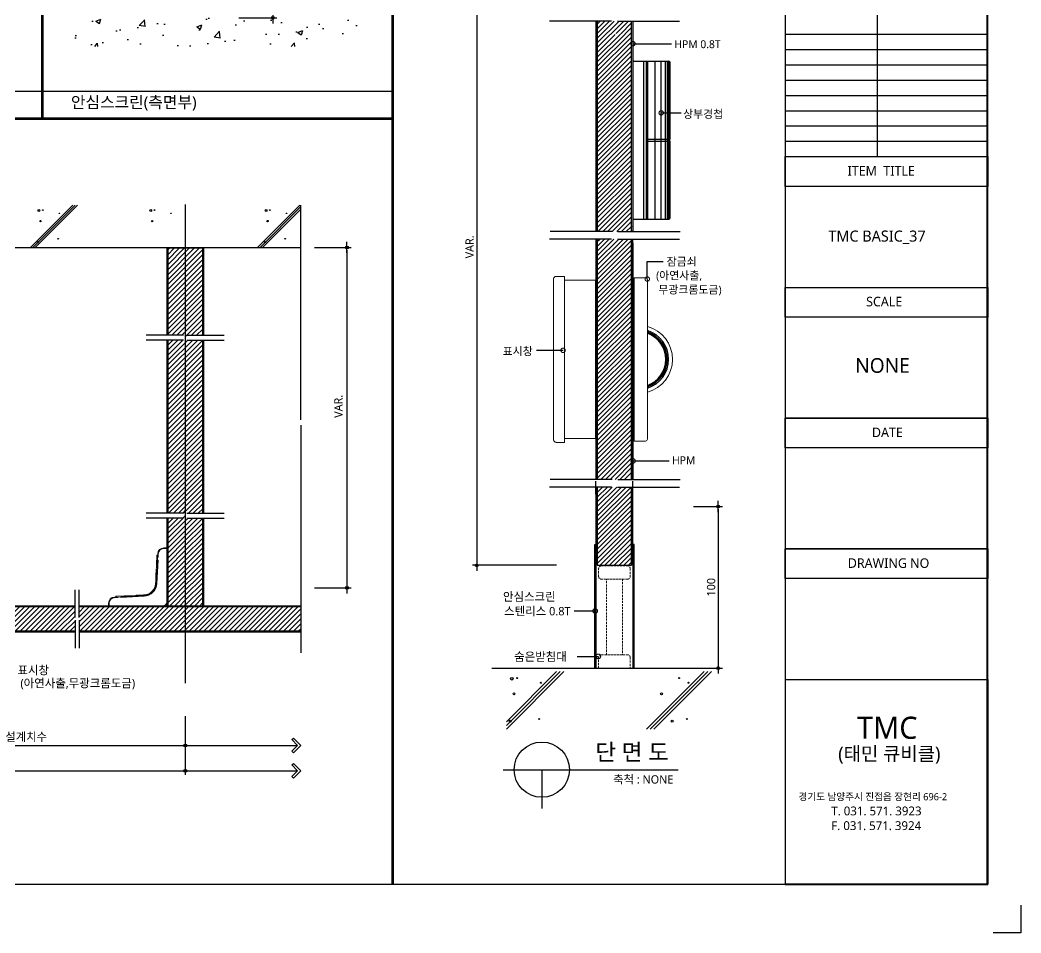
# Model space of a CAD drawing. Extents: x -256 to 8104, y -176 to 5714.
# Drawn here: x 4485 to 8104, y -176 to 3126 of the extents above; entities that cross this region are included whole.
import ezdxf
from ezdxf.enums import TextEntityAlignment as Align

# ---------------------------------------------------------------- set-up
doc = ezdxf.new("R2010")
doc.units = 0
doc.header["$LTSCALE"] = 30
doc.linetypes.add('CEN', pattern=[62, 60, -1, 0, -1])
doc.linetypes.add('HIDDEN', pattern=[0.375, 0.25, -0.125])
doc.layers.get('0').update_dxf_attribs({"linetype": 'CONTINUOUS'})
doc.layers.get('DEFPOINTS').update_dxf_attribs({"linetype": 'CONTINUOUS'})
for name, color, linetype in [('C', 2, 'CONTINUOUS'), ('curior-0Line', 252, 'CONTINUOUS'), ('DIM', 7, 'CONTINUOUS'), ('HAT', 8, 'CONTINUOUS'), ('HID', 9, 'HIDDEN'), ('TIT', 3, 'CONTINUOUS'), ('경첩', 4, 'CONTINUOUS'), ('문자', 3, 'CONTINUOUS'), ('부자재', 4, 'CONTINUOUS'), ('잠금쇠(회전형)', 4, 'CONTINUOUS'), ('중심선', 1, 'CEN'), ('치수', 1, 'CONTINUOUS'), ('판넬', 2, 'CONTINUOUS'), ('해치', 8, 'CONTINUOUS')]:
    doc.layers.add(name, color=color, linetype=linetype)
doc.styles.add('돋움', font='malgun.ttf')
doc.dimstyles.new('10', dxfattribs={"dimscale": 10, "dimtxt": 3, "dimasz": 1, "dimexe": 1.5, "dimexo": 2, "dimgap": 1, "dimtad": 1, "dimdec": 0, "dimlunit": 6, "dimtxsty": '돋움', "dimblk": 'DIMDOT', "dimcen": -1, "dimdle": 1.5, "dimclrt": 3, "dimazin": 3, "dimtfac": 1, "dimtdec": 0, "dimtix": 1, "dimtmove": 2, "dimatfit": 3, "dimldrblk": 'DIMDOT', "dimarcsym": 0})
pattern_1 = [(45, (160955.914, -6822.053), (-8.55643, 8.55643), [])]
pattern_2 = [(45, (160148.375, -6933.632), (-8.980256, 8.980256), [])]

# ---------------------------------------------------------------- blocks, each defined once
blk = doc.blocks.new('DIMDOT')
at = {"linetype": 'Continuous'}
blk.add_line((-2, 0), (2, 0), dxfattribs=at)
for radius in [0.5, 0.25]:
    blk.add_circle((0, 0), radius, dxfattribs=at)
blk = doc.blocks.new('*D1006')
at = {"layer": 'DEFPOINTS', "color": 0}
for p in [(174918.1, -3329), (174609.4, -5632.3), (174918.1, -5632.3)]:
    blk.add_point(p, dxfattribs=at)
at = {"layer": 'DIM', "color": 0, "lineweight": -2, "ltscale": 10}
for p, q in [((174898.1, -3329), (174594.4, -3329)), ((174609.4, -3339), (174609.4, -5622.3)), ((174898.1, -5632.3), (174594.4, -5632.3))]:
    blk.add_line(p, q, dxfattribs=at)
at = {"layer": 'DIM', "color": 0, "lineweight": -2, "xscale": 10, "yscale": 10, "zscale": 10}
for p, rotation in [((174609.4, -3329), 90), ((174609.4, -5632.3), 270)]:
    blk.add_blockref('DIMDOT', p, dxfattribs=dict(at, rotation=rotation))
at = {"layer": 'DIM', "color": 3, "insert": (174584.1, -4480.6), "char_height": 30, "attachment_point": 5, "rotation": 90, "style": '돋움'}
blk.add_mtext('VAR.', dxfattribs=at)
blk = doc.blocks.new('A$C13EB2441')
for p, q in [((0.84, 7.37), (0.84, 14.11)), ((0.84, 6.74), (0.84, 0))]:
    blk.add_line(p, q)
blk = doc.blocks.new('_DOTSMALL')
at = {"color": 0, "linetype": 'ByBlock', "const_width": 0.5}
blk.add_lwpolyline([(-0.0625, 0, 1), (0.0625, 0, 1)], format="xyb", close=True, dxfattribs=at)
blk = doc.blocks.new('A$C63EC304E')
at = {"layer": '치수', "color": 1, "xscale": 2.5, "yscale": 2.5, "zscale": 2.5, "rotation": 234.3098741996962}
blk.add_blockref('_DOTSMALL', (0.31, 0.31), dxfattribs=at)
blk = doc.blocks.new('A$C2BC9653E')
at = {"layer": '치수', "xscale": 0.3333333333333333, "yscale": 0.3333333333333333, "zscale": 0.3333333333333333}
blk.add_blockref('A$C63EC304E', (0, 0), dxfattribs=at)
blk = doc.blocks.new('A$C7FC71301')
at = {"layer": '치수', "rotation": 180}
blk.add_blockref('A$C2BC9653E', (0.208, 0.208), dxfattribs=at)
blk = doc.blocks.new('A$C4A20372B')
at = {"layer": '치수'}
blk.add_blockref('A$C7FC71301', (0, 0), dxfattribs=at)
blk = doc.blocks.new('A$C566469F5')
at = {"layer": '치수'}
blk.add_blockref('A$C4A20372B', (0, 0), dxfattribs=at)
blk = doc.blocks.new('A$C7E317CD4')
at = {"layer": '해치', "xscale": 2, "yscale": 2, "zscale": 2}
blk.add_blockref('A$C566469F5', (0, 0), dxfattribs=at)
blk = doc.blocks.new('A$C601D7F27')
at = {"layer": '치수'}
blk.add_blockref('A$C7E317CD4', (0, 0), dxfattribs=at)
blk = doc.blocks.new('A$C38802C08')
at = {"layer": '치수'}
blk.add_blockref('A$C601D7F27', (0, 0), dxfattribs=at)
blk = doc.blocks.new('*D1007')
at = {"layer": 'DEFPOINTS', "color": 0}
for p in [(175373.8, -5419.5), (175382.9, -6003.8), (175482.8, -6003.8)]:
    blk.add_point(p, dxfattribs=at)
at = {"layer": 'DIM', "color": 0, "lineweight": -2, "ltscale": 10}
for p, q in [((175393.8, -5419.5), (175497.8, -5419.5)), ((175482.8, -5429.5), (175482.8, -5993.8)), ((175402.9, -6003.8), (175497.8, -6003.8))]:
    blk.add_line(p, q, dxfattribs=at)
at = {"layer": 'DIM', "color": 0, "lineweight": -2, "xscale": 10, "yscale": 10, "zscale": 10}
for p, rotation in [((175482.8, -5419.5), 90), ((175482.8, -6003.8), 270)]:
    blk.add_blockref('DIMDOT', p, dxfattribs=dict(at, rotation=rotation))
at = {"layer": 'DIM', "color": 3, "insert": (175457.2, -5711.6), "char_height": 30, "attachment_point": 5, "rotation": 90, "style": '돋움'}
blk.add_mtext('100', dxfattribs=at)
blk = doc.blocks.new('*D1010')
at = {"layer": 'DEFPOINTS', "color": 0}
for p in [(168801.8, -6158.1), (173555.7, -6158.1), (173555.7, -6375.3)]:
    blk.add_point(p, dxfattribs=at)
at = {"layer": 'DIM', "color": 0, "lineweight": -2, "ltscale": 10}
for p, q in [((168801.8, -6178.1), (168801.8, -6390.3)), ((173555.7, -6178.1), (173555.7, -6390.3)), ((168811.8, -6375.3), (173545.7, -6375.3))]:
    blk.add_line(p, q, dxfattribs=at)
at = {"layer": 'DIM', "color": 0, "lineweight": -2, "xscale": 10, "yscale": 10, "zscale": 10, "rotation": 180}
blk.add_blockref('DIMDOT', (168801.8, -6375.3), dxfattribs=at)
at = {"layer": 'DIM', "color": 0, "lineweight": -2, "xscale": 10, "yscale": 10, "zscale": 10}
blk.add_blockref('DIMDOT', (173555.7, -6375.3), dxfattribs=at)
at = {"layer": 'DIM', "color": 3, "insert": (171178.7, -6345.6), "char_height": 30, "attachment_point": 5, "style": '돋움'}
blk.add_mtext('설계치수', dxfattribs=at)
blk = doc.blocks.new('*D1011')
at = {"layer": 'DEFPOINTS', "color": 0}
for p in [(172404.8, -6158.1), (173555.7, -6158.1), (173555.7, -6283.8)]:
    blk.add_point(p, dxfattribs=at)
at = {"layer": 'DIM', "color": 0, "lineweight": -2, "ltscale": 10}
for p, q in [((172404.8, -6178.1), (172404.8, -6298.8)), ((173555.7, -6178.1), (173555.7, -6298.8)), ((172414.8, -6283.8), (173545.7, -6283.8))]:
    blk.add_line(p, q, dxfattribs=at)
at = {"layer": 'DIM', "color": 0, "lineweight": -2, "xscale": 10, "yscale": 10, "zscale": 10, "rotation": 180}
blk.add_blockref('DIMDOT', (172404.8, -6283.8), dxfattribs=at)
at = {"layer": 'DIM', "color": 0, "lineweight": -2, "xscale": 10, "yscale": 10, "zscale": 10}
blk.add_blockref('DIMDOT', (173555.7, -6283.8), dxfattribs=at)
at = {"layer": 'DIM', "color": 3, "insert": (172980.3, -6254.2), "char_height": 30, "attachment_point": 5, "style": '돋움'}
blk.add_mtext('설계치수', dxfattribs=at)
blk = doc.blocks.new('*D1013')
at = {"layer": 'DEFPOINTS', "color": 0}
for p in [(174002.5, -4482.5), (174002.5, -5713.8), (174140.3, -5713.8)]:
    blk.add_point(p, dxfattribs=at)
at = {"layer": 'DIM', "color": 0, "lineweight": -2, "ltscale": 10}
for p, q in [((174022.5, -4482.5), (174155.3, -4482.5)), ((174140.3, -4492.5), (174140.3, -5703.8)), ((174022.5, -5713.8), (174155.3, -5713.8))]:
    blk.add_line(p, q, dxfattribs=at)
at = {"layer": 'DIM', "color": 0, "lineweight": -2, "xscale": 10, "yscale": 10, "zscale": 10}
for p, rotation in [((174140.3, -4482.5), 90), ((174140.3, -5713.8), 270)]:
    blk.add_blockref('DIMDOT', p, dxfattribs=dict(at, rotation=rotation))
at = {"layer": 'DIM', "color": 3, "insert": (174109.6, -5057.2), "char_height": 30, "attachment_point": 5, "rotation": 90, "style": '돋움'}
blk.add_mtext('VAR.', dxfattribs=at)
blk = doc.blocks.new('A$C06B31977')
for p, q in [((1.26, 11.06), (1.26, 21.17)), ((1.26, 10.11), (1.26, 0))]:
    blk.add_line(p, q)
blk = doc.blocks.new('*D1014')
at = {"layer": 'DEFPOINTS', "color": 0}
for p in [(173729.4, -3225.2), (173729.4, -3652.6), (173872.3, -3652.6)]:
    blk.add_point(p, dxfattribs=at)
at = {"layer": 'DIM', "color": 0, "lineweight": -2, "ltscale": 10}
for p, q in [((173749.4, -3225.2), (173887.3, -3225.2)), ((173872.3, -3235.2), (173872.3, -3642.6)), ((173749.4, -3652.6), (173887.3, -3652.6))]:
    blk.add_line(p, q, dxfattribs=at)
at = {"layer": 'DIM', "color": 0, "lineweight": -2, "xscale": 10, "yscale": 10, "zscale": 10}
for p, rotation in [((173872.3, -3225.2), 90), ((173872.3, -3652.6), 270)]:
    blk.add_blockref('DIMDOT', p, dxfattribs=dict(at, rotation=rotation))
at = {"layer": 'DIM', "color": 3, "insert": (173846.7, -3438.9), "char_height": 30, "attachment_point": 5, "rotation": 90, "style": '돋움'}
blk.add_mtext('100', dxfattribs=at)
blk = doc.blocks.new('BASIC_37', base_point=(168473.5, -6786.3))
at = {"layer": 'HAT'}
h = blk.add_hatch(dxfattribs=at)
h.set_pattern_fill('ANSI31', color=256, scale=3.811219, style=0)
h.set_pattern_definition(pattern_1)
edge = h.paths.add_edge_path()
edge.add_line((175169.5, -3710.8), (175112.9, -3710.8))
edge.add_arc((175110.9, -3710.8), 1.99, -54.3099, 0, ccw=False)
edge.add_arc((175110.9, -3710.8), 1.99, 125.6901, 305.6901, ccw=False)
edge.add_arc((175110.9, -3710.8), 1.99, 0, 125.6901, ccw=False)
edge.add_line((175112.9, -3710.8), (175169.5, -3710.8))
edge.add_line((175169.5, -3710.8), (175169.5, -3664.3))
edge.add_line((175169.5, -3664.3), (175159.7, -3664.3))
edge.add_spline(control_points=[(175157, -3671.8), (175157.9, -3669.3), (175158.8, -3666.8), (175159.7, -3664.3)], knot_values=[0, 0, 0, 0, 0.152076, 0.152076, 0.152076, 0.152076], degree=3, periodic=0)
edge.add_line((175159.7, -3664.3), (175107.5, -3664.3))
edge.add_line((175107.5, -3664.3), (175107.5, -4425.2))
edge.add_line((175107.5, -4425.2), (175161.6, -4425.2))
edge.add_spline(control_points=[(175161.6, -4425.2), (175164.6, -4416.9), (175167.5, -4409.4), (175169.5, -4405.8)], knot_values=[0.152076, 0.152076, 0.152076, 0.152076, 0.673721, 0.673721, 0.673721, 0.673721], degree=3, periodic=0)
edge.add_spline(control_points=[(175171.8, -4425.2), (175172.3, -4415.6), (175173.3, -4401.1), (175170.5, -4403.9), (175169.5, -4405.8)], knot_values=[0.673721, 0.673721, 0.673721, 0.673721, 1.332503, 1.60798, 1.60798, 1.60798, 1.60798], degree=3, periodic=0)
edge.add_line((175169.5, -4405.8), (175169.5, -3710.8))
h.paths.add_polyline_path([(175107.5, -3664.3), (175045.6, -3664.3), (175045.6, -4425.2), (175107.5, -4425.2)])
h = blk.add_hatch(dxfattribs=at)
h.set_pattern_fill('ANSI31', color=256, scale=3.811219, style=0)
h.set_pattern_definition(pattern_1)
h.paths.add_polyline_path([(175107.5, -4887.8), (175045.6, -4887.8), (175045.6, -5321.8), (175107.5, -5321.8), (175107.5, -5217.5, -0.567825), (175107.5, -5214.1)])
h.paths.add_polyline_path([(175169.5, -4887.8), (175107.5, -4887.8), (175107.5, -5214.1, -0.582142), (175110.5, -5215.8), (175169.5, -5215.8)])
edge = h.paths.add_edge_path()
edge.add_line((175169.5, -5215.8), (175110.5, -5215.8))
edge.add_arc((175108.6, -5215.8), 1.99, -54.3099, 0, ccw=False)
edge.add_arc((175108.6, -5215.8), 1.99, 239.178, 305.6901, ccw=False)
edge.add_line((175107.5, -5217.5), (175107.5, -5321.8))
edge.add_line((175107.5, -5321.8), (175161.6, -5321.8))
edge.add_spline(control_points=[(175161.6, -5321.8), (175164.6, -5313.5), (175167.5, -5306), (175169.5, -5302.4)], knot_values=[0.152076, 0.152076, 0.152076, 0.152076, 0.673721, 0.673721, 0.673721, 0.673721], degree=3, periodic=0)
edge.add_line((175169.5, -5302.4), (175169.5, -5215.8))
h.paths.add_polyline_path([(175107.5, -4452.8), (175045.6, -4452.8), (175045.6, -4887.8), (175107.5, -4887.8)])
edge = h.paths.add_edge_path()
edge.add_line((175169.5, -4452.8), (175159.7, -4452.8))
edge.add_spline(control_points=[(175157, -4460.3), (175157.9, -4457.8), (175158.8, -4455.3), (175159.7, -4452.8)], knot_values=[0, 0, 0, 0, 0.152076, 0.152076, 0.152076, 0.152076], degree=3, periodic=0)
edge.add_line((175159.7, -4452.8), (175107.5, -4452.8))
edge.add_line((175107.5, -4452.8), (175107.5, -4887.8))
edge.add_line((175107.5, -4887.8), (175169.5, -4887.8))
edge.add_line((175169.5, -4887.8), (175169.5, -4452.8))
at = {"layer": 'HAT', "transparency": 33554687}
h = blk.add_hatch(dxfattribs=at)
h.set_pattern_fill('ANSI31', color=256, scale=3.811219, style=0)
h.set_pattern_definition(pattern_1)
h.paths.add_polyline_path([(175097.5, -5349.5), (175045.6, -5349.5), (175045.6, -5632.3), (175107.5, -5632.3), (175107.5, -5349.5)])
h.paths.add_polyline_path([(175169.5, -5349.5), (175118.6, -5349.5), (175107.5, -5349.5), (175107.5, -5632.3), (175169.5, -5632.3)])
at = {"layer": '해치'}
h = blk.add_hatch(dxfattribs=at)
h.set_pattern_fill('AR-CONC', color=256, style=0)
h.set_pattern_definition([(50, (171709.89, -5189.37), (182.185, -15.939), [19.05, -209.55]), (355, (171709.89, -5189.37), (-35.243, 191.057), [15.24, -167.64]), (100.451, (171725.07, -5190.7), (146.943, 175.117), [16.19, -178.09]), (46.184, (171709.9, -5138.57), (271.079, -42.042), [28.575, -314.325]), (96.636, (171732.48, -5142.08), (237.404, 247.426), [24.285, -267.135]), (351.184, (171709.9, -5138.57), (237.405, 247.425), [22.86, -251.46]), (21, (171735.29, -5151.27), (151.615, -102.2655), [19.05, -209.55]), (326, (171735.29, -5151.27), (61.802, 184.188), [15.24, -167.64]), (71.4514, (171747.92, -5159.8), (213.416, 81.923), [16.19, -178.09]), (37.5, (171709.89, -5189.37), (3.0886, 84.555), [0, -165.608, 0, -170.18, 0, -168.275]), (7.5, (171709.89, -5189.37), (66.8197, 100.1806), [0, -97.028, 0, -161.798, 0, -64.135]), (327.5, (171653.25, -5189.37), (135.5906, -5.7287), [0, -63.5, 0, -198.12, 0, -262.89]), (317.5, (171627.85, -5189.37), (148.129, 25.4265), [0, -82.55, 0, -131.572, 0, -186.69])])
h.paths.add_polyline_path([(174189.5, -3755.6), (174189.5, -3652.6), (173139.3, -3652.6), (173139.3, -3755.6)])
h = blk.add_hatch(dxfattribs=at)
h.set_pattern_fill('ANSI31', color=256, scale=4, style=0)
h.set_pattern_definition([(45, (-102754.705, -62930.244), (-8.9802561, 8.9802561), [])])
edge = h.paths.add_edge_path()
edge.add_line((173555.7, -4485.8), (173493.3, -4485.8))
edge.add_line((173493.3, -4485.8), (173492.4, -4486.7))
edge.add_line((173492.4, -4486.7), (173492.4, -4587.1))
edge.add_line((173492.4, -4587.1), (173535.2, -4587.1))
edge.add_line((173535.2, -4587.1), (173535.2, -4628.6))
edge.add_line((173535.2, -4628.6), (173492.4, -4628.6))
edge.add_line((173492.4, -4628.6), (173492.4, -4800.3))
edge.add_line((173492.4, -4800.3), (173548.9, -4800.3))
edge.add_spline(control_points=[(173548.9, -4800.3), (173551.7, -4792.7), (173557.7, -4777.3), (173553.9, -4808.3), (173555.4, -4810.7), (173555.7, -4810.8)], knot_values=[0.456227, 0.456227, 0.456227, 0.456227, 2.847595, 6.178025, 6.737145, 6.737145, 6.737145, 6.737145], degree=3, periodic=0)
edge.add_spline(control_points=[(173555.4, -4810.6), (173555.5, -4807.5), (173555.5, -4804.8), (173554.9, -4804.4), (173554.9, -4804.4)], knot_values=[0.891967, 0.891967, 0.891967, 0.891967, 1.280656, 1.337888, 1.337888, 1.337888, 1.337888], degree=3, periodic=0)
edge.add_line((173555.7, -4810.8), (173555.7, -4485.8))
edge = h.paths.add_edge_path()
edge.add_line((173619, -4485.8), (173555.7, -4485.8))
edge.add_line((173555.7, -4485.8), (173555.7, -4810.8))
edge.add_spline(control_points=[(173555.7, -4810.8), (173556.8, -4811), (173559.1, -4806.6), (173561.7, -4800.3)], knot_values=[6.737145, 6.737145, 6.737145, 6.737145, 8.913909, 8.913909, 8.913909, 8.913909], degree=3, periodic=0)
edge.add_spline(control_points=[(173561.7, -4800.3), (173563.8, -4795.5), (173566.1, -4789.6), (173568.4, -4783.6)], knot_values=[8.913909, 8.913909, 8.913909, 8.913909, 10.573873, 10.573873, 10.573873, 10.573873], degree=3, periodic=0)
edge.add_line((173561.7, -4800.3), (173619, -4800.3))
edge.add_line((173619, -4800.3), (173619, -4628.6))
edge.add_line((173619, -4628.6), (173576.2, -4628.6))
edge.add_line((173576.2, -4628.6), (173576.2, -4587.1))
edge.add_line((173576.2, -4587.1), (173619, -4587.1))
edge.add_line((173619, -4587.1), (173619, -4485.8))
h.paths.add_polyline_path([(173619, -4587.1), (173576.2, -4587.1), (173576.2, -4628.6), (173619, -4628.6)], flags=16)
h.paths.add_polyline_path([(173535.2, -4587.1), (173492.4, -4587.1), (173492.4, -4628.6), (173535.2, -4628.6)], flags=16)
h = blk.add_hatch(dxfattribs=at)
h.set_pattern_fill('ANSI31', color=256, scale=4, style=0)
h.set_pattern_definition([(45, (173555.699, -5130.795), (-8.98026, 8.98026), [])])
h.paths.add_polyline_path([(173619, -4817.4), (173492.4, -4817.4), (173492.4, -5444.1), (173619, -5444.1)])
at = {"layer": '해치', "transparency": 33554687}
h = blk.add_hatch(dxfattribs=at)
h.set_pattern_fill('ANSI31', color=256, scale=4)
h.set_pattern_definition(pattern_2)
edge = h.paths.add_edge_path()
edge.add_spline(control_points=[(173555.7, -5471.7), (173555.4, -5471.6), (173554.3, -5469.9), (173555.2, -5460), (173555.4, -5454.4)], knot_values=[1.337888, 1.337888, 1.337888, 1.337888, 1.524261, 2.245715, 2.245715, 2.245715, 2.245715], degree=3, periodic=0)
edge.add_spline(control_points=[(173555.7, -5454.6), (173555.4, -5454.5), (173553.9, -5452.1), (173557.7, -5421.1), (173551.7, -5436.5), (173548.9, -5444.1)], knot_values=[0.152076, 0.152076, 0.152076, 0.152076, 0.338449, 1.448592, 2.245715, 2.245715, 2.245715, 2.245715], degree=3, periodic=0)
edge.add_spline(control_points=[(173555.4, -5454.4), (173555.5, -5451.3), (173555.5, -5448.6), (173554.9, -5448.3), (173554.9, -5448.2)], knot_values=[0.891967, 0.891967, 0.891967, 0.891967, 1.280656, 1.337888, 1.337888, 1.337888, 1.337888], degree=3, periodic=0)
edge.add_spline(control_points=[(173554.9, -5448.2), (173553.9, -5448.1), (173551.5, -5454.2), (173548.9, -5461.3)], knot_values=[0.152076, 0.152076, 0.152076, 0.152076, 0.891967, 0.891967, 0.891967, 0.891967], degree=3, periodic=0)
edge.add_spline(control_points=[(173547.3, -5465.7), (173547.9, -5464.2), (173548.4, -5462.7), (173548.9, -5461.3)], knot_values=[0, 0, 0, 0, 0.152076, 0.152076, 0.152076, 0.152076], degree=3, periodic=0)
edge.add_line((173548.9, -5461.3), (173492.4, -5461.3))
edge.add_line((173492.4, -5461.3), (173492.4, -5633.7))
edge.add_line((173492.4, -5633.7), (173537.1, -5633.7))
edge.add_line((173537.1, -5633.7), (173537.1, -5675.2))
edge.add_line((173537.1, -5675.2), (173492.4, -5675.2))
edge.add_line((173492.4, -5675.2), (173492.4, -5779.5))
edge.add_line((173492.4, -5779.5), (173555.7, -5779.5))
edge.add_line((173555.7, -5779.5), (173555.7, -5471.8))
h.paths.add_polyline_path([(173619, -5633.7), (173574.3, -5633.7), (173574.3, -5675.2), (173619, -5675.2)])
h.paths.add_polyline_path([(173537.1, -5633.7), (173492.4, -5633.7), (173492.4, -5675.2), (173537.1, -5675.2)], flags=16)
h = blk.add_hatch(dxfattribs=at)
h.set_pattern_fill('ANSI31', color=256, scale=4)
h.set_pattern_definition(pattern_2)
h.paths.add_polyline_path([(173619, -5522.2), (173555.7, -5522.2), (173555.7, -5779.5), (173619, -5779.5), (173619, -5675.2), (173574.3, -5675.2), (173574.3, -5633.7), (173619, -5633.7)])
edge = h.paths.add_edge_path()
edge.add_line((173619, -5461.3), (173561.7, -5461.3))
edge.add_spline(control_points=[(173561.7, -5461.3), (173559.1, -5467.6), (173556.8, -5471.9), (173555.7, -5471.7)], knot_values=[2.245715, 2.245715, 2.245715, 2.245715, 2.971303, 2.971303, 2.971303, 2.971303], degree=3, periodic=0)
edge.add_line((173555.7, -5471.7), (173555.7, -5522.2))
edge.add_line((173555.7, -5522.2), (173619, -5522.2))
edge.add_line((173619, -5522.2), (173619, -5461.3))
h = blk.add_hatch(dxfattribs=at)
h.set_pattern_fill('ANSI31', color=256, scale=4, style=0)
h.set_pattern_definition(pattern_2)
h.paths.add_polyline_path([(173171.8, -5831.1), (173171.8, -5821.6), (173171.8, -5782.8), (173555.7, -5782.8), (173555.7, -5869.5), (173171.8, -5869.5)])
edge = h.paths.add_edge_path()
edge.add_line((173157.2, -5831.1), (173157.2, -5821.6))
edge.add_line((173157.2, -5821.6), (173157.2, -5782.8))
edge.add_line((173157.2, -5782.8), (172524.7, -5782.8))
edge.add_line((172524.7, -5782.8), (172524.7, -5824.1))
edge.add_arc((172524.7, -5826.2), 2.08, -35.6901, 90, ccw=False)
edge.add_arc((172524.7, -5826.2), 2.08, 270, 324.3099, ccw=False)
edge.add_line((172524.7, -5828.2), (172524.7, -5869.5))
edge.add_line((172524.7, -5869.5), (173157.2, -5869.5))
edge.add_line((173157.2, -5869.5), (173157.2, -5831.1))
h.paths.add_polyline_path([(172399.8, -5782.8), (172399.8, -5869.5), (172524.7, -5869.5), (172524.7, -5828.2, -0.610943), (172523, -5824.9, -0.241509), (172524.7, -5824.1), (172524.7, -5782.8)])
h.paths.add_polyline_path([(173973.4, -5782.8), (173555.7, -5782.8), (173555.7, -5869.5), (173973.4, -5869.5)])
at = {"color": 8}
blk.add_line((172920.2, -3917), (174305.4, -3917), dxfattribs=at)
for p, q in [((173973.4, -5106.1), (173973.4, -4329.3)), ((168801.8, -4482.5), (173973.4, -4482.5)), ((173549, -4800.3), (173414.3, -4800.3)), ((173561.7, -4800.3), (173696.5, -4800.3)), ((173973.4, -5125.1), (173973.4, -5948.4)), ((173549, -5444.1), (173414.3, -5444.1)), ((173561.7, -5444.1), (173696.5, -5444.1)), ((174664.6, -6003.8), (175497.6, -6003.8))]:
    blk.add_line(p, q)
at = {"color": 2}
for p, q in [((176577.6, -6862), (176577.6, -6962)), ((176577.6, -6962), (176477.6, -6962))]:
    blk.add_line(p, q, dxfattribs=at)
for points in [[(168472.8, -1247.9), (175725.1, -1247.9), (175725.1, -6786.2), (168472.8, -6786.2)], [(168472.8, -1247.9), (175725.1, -1247.9), (175725.1, -6786.2), (168472.8, -6786.2)], [(168472.8, -1247.9), (176454.7, -1247.9), (176454.7, -6786.2), (168472.8, -6786.2)], [(175036.1, -5557.5), (175040.8, -5557.5), (175040.8, -6003.7), (175036.1, -6003.7)], [(175179, -5557.5), (175174.2, -5557.5), (175174.2, -6003.7), (175179, -6003.7)]]:
    blk.add_lwpolyline(points, close=True, dxfattribs=at)
at = {"color": 8, "const_width": 10}
for points in [[(173038.6, -4017), (173038.6, -1247.9)], [(174305.4, -6786.2), (174305.4, -1247.9)], [(168520.9, -4017), (174305.4, -4017)]]:
    blk.add_lwpolyline(points, dxfattribs=at)
at = {"layer": 'C'}
for p, q in [((175045.6, -3664.3), (175045.6, -4425.2)), ((175169.5, -4425.2), (175169.5, -3664.3)), ((175045.6, -4452.8), (175045.6, -5321.8)), ((175169.5, -5321.8), (175169.5, -4452.8)), ((175045.6, -5349.5), (175045.6, -5632.3)), ((175169.5, -5632.3), (175169.5, -5349.5)), ((175045.6, -5632.3), (175169.5, -5632.3)), ((173157.2, -5782.8), (172766.9, -5782.8)), ((173973.4, -5782.8), (173171.8, -5782.8)), ((172766.9, -5869.5), (173157.2, -5869.5)), ((173171.8, -5869.5), (173973.4, -5869.5))]:
    blk.add_line(p, q, dxfattribs=at)
at = {"layer": 'curior-0Line'}
for p, q in [((175725.1, -1247.9), (175725.1, -6785.4)), ((176057.7, -3600.3), (176057.7, -4154.1)), ((175725.5, -3711.1), (176457.5, -3711.1)), ((175725.5, -3766.5), (176457.5, -3766.5)), ((175725.5, -3821.8), (176457.5, -3821.8)), ((175725.5, -3877.2), (176457.5, -3877.2)), ((175725.5, -3932.6), (176457.5, -3932.6)), ((175725.5, -3988), (176457.5, -3988)), ((175725.5, -4043.3), (176457.5, -4043.3)), ((175725.5, -4098.7), (176457.5, -4098.7)), ((175725.5, -4154.1), (176457.5, -4154.1))]:
    blk.add_line(p, q, dxfattribs=at)
for points in [[(176457.5, -1247.9), (175725.1, -1247.9), (175725.1, -6786.2), (176457.5, -6786.2)], [(175725.5, -4154.1), (176457.5, -4154.1), (176457.5, -4261.8), (175725.5, -4261.8)], [(175725.5, -4627), (176457.5, -4627), (176457.5, -4734.7), (175725.5, -4734.7)], [(175725.5, -5572.8), (176457.5, -5572.8), (176457.5, -5099.9), (175725.5, -5099.9)], [(175725.5, -5099.9), (176457.5, -5099.9), (176457.5, -5207.6), (175725.5, -5207.6)], [(175725.5, -6045.7), (176457.5, -6045.7), (176457.5, -5572.8), (175725.5, -5572.8)], [(175725.5, -5572.8), (176457.5, -5572.8), (176457.5, -5680.5), (175725.5, -5680.5)], [(176457.5, -6785.4), (175725.7, -6785.4), (175725.7, -6045.7), (176457.5, -6045.7)]]:
    blk.add_lwpolyline(points, close=True, dxfattribs=at)
at = {"layer": 'DIM', "ltscale": 10}
for p, q in [((173940.9, -6262.8), (173946.6, -6257.1)), ((173973.4, -6283.8), (173946.6, -6257.1)), ((173555.7, -6283.8), (173962, -6283.8)), ((173962, -6283.8), (173940.9, -6262.8)), ((173962, -6283.8), (173940.9, -6304.9)), ((173973.4, -6283.8), (173946.6, -6310.6)), ((173940.9, -6304.9), (173946.6, -6310.6)), ((173940.9, -6354.2), (173946.6, -6348.5)), ((173962, -6375.3), (173940.9, -6354.2)), ((173973.4, -6375.3), (173946.6, -6348.5)), ((173555.7, -6375.3), (173962, -6375.3)), ((173962, -6375.3), (173940.9, -6396.3)), ((173940.9, -6396.3), (173946.6, -6402.1)), ((173973.4, -6375.3), (173946.6, -6402.1))]:
    blk.add_line(p, q, dxfattribs=at)
at = {"layer": 'HAT'}
for radius, start, end in [(109.2, 287.404, 72.596), (104.4, 288.2251, 71.7749), (101.6, 288.7568, 71.2432), (99.7, 289.1292, 70.8708)]:
    blk.add_arc((175194, -4887.3), radius, start, end, dxfattribs=at)
at = {"layer": 'HID', "lineweight": 15}
for points in [[(175059.9, -5634.6), (175155.2, -5634.6, -0.414214), (175164.7, -5644.1), (175164.7, -5672.7, -0.414214), (175155.2, -5682.2), (175059.9, -5682.2, -0.414214), (175050.4, -5672.7), (175050.4, -5644.1, -0.414214)], [(175059.9, -5956.1), (175155.2, -5956.1, -0.414214), (175164.7, -5965.6), (175164.7, -6003.7), (175050.4, -6003.7), (175050.4, -5965.6, -0.414214)]]:
    blk.add_lwpolyline(points, format="xyb", close=True, dxfattribs=at)
blk.add_lwpolyline([(175079, -5682.2), (175136.1, -5682.2), (175136.1, -5956.1), (175079, -5956.1)], close=True, dxfattribs=at)
at = {"layer": 'TIT', "color": 7}
for p, q in [((174704.9, -6371.4), (175337.6, -6371.4)), ((174845.2, -6371.4), (174845.2, -6511.4))]:
    blk.add_line(p, q, dxfattribs=at)
blk.add_circle((174844.9, -6371.4), 100, dxfattribs=at)
at = {"layer": '경첩', "color": 4, "linetype": 'Continuous', "lineweight": 15}
for p, q in [((173477.7, -5571.8), (173477.7, -5569.5)), ((173488.4, -5569.5), (173477.7, -5569.5)), ((173477.7, -5571.8), (173488.4, -5571.8)), ((173488.4, -5571.8), (173488.4, -5569.5)), ((173488.4, -5591.9), (173488.4, -5571.8)), ((173453, -5600.6), (173451.8, -5625.8)), ((173453, -5600.6), (173455.2, -5602.8)), ((173454, -5595), (173455.5, -5596.5)), ((173455.8, -5590.4), (173454.7, -5613.7)), ((173457.5, -5604), (173458.1, -5590.5)), ((173488.4, -5595.2), (173488.4, -5592.8)), ((173488.4, -5595.2), (173488.4, -5765.5)), ((173450.9, -5644.7), (173449.7, -5671.5)), ((173454.7, -5613.7), (173450.8, -5697.5)), ((173450.9, -5644.7), (173453.1, -5646.9)), ((173451.4, -5635.2), (173451.1, -5641.5)), ((173451.1, -5641.5), (173453.3, -5643.8)), ((173451.4, -5635.2), (173453.6, -5637.5)), ((173451.5, -5632.1), (173453.7, -5634.3)), ((173451.8, -5625.8), (173454, -5628)), ((173453.1, -5697.6), (173457, -5613.8)), ((173449.4, -5677.7), (173449, -5686.3)), ((173449.4, -5677.7), (173451.6, -5680)), ((173449.7, -5671.6), (173449.5, -5675.5)), ((173449.5, -5675.5), (173451.7, -5677.7)), ((173449.7, -5671.5), (173451.9, -5673.7)), ((173449.7, -5671.6), (173451.9, -5673.8)), ((173443.2, -5716.2), (173445, -5717.9)), ((173444.3, -5714), (173446.1, -5715.8)), ((173445.9, -5710.3), (173447.7, -5712.1)), ((173449.2, -5707.3), (173447.3, -5705.4)), ((173447.3, -5705.4), (173449.2, -5707.3)), ((173448, -5701.9), (173450, -5703.9)), ((173448.2, -5699.8), (173450.3, -5701.9)), ((173448.7, -5691.3), (173448.4, -5697.4)), ((173448.8, -5690.4), (173448.7, -5691.3)), ((173448.7, -5691.3), (173451, -5693.5)), ((173448.9, -5687.2), (173448.8, -5690.4)), ((173448.8, -5690.4), (173451, -5692.6)), ((173449, -5686.3), (173448.9, -5687.2)), ((173448.9, -5687.2), (173451.1, -5689.5)), ((173449, -5686.3), (173451.2, -5688.5)), ((173322.6, -5745.8), (173299.3, -5746.9)), ((173299.4, -5749.3), (173312.9, -5748.6)), ((173303.9, -5745.1), (173304.7, -5744.3)), ((173303.9, -5745.1), (173305.4, -5746.6)), ((173334.7, -5742.9), (173304.7, -5744.3)), ((173406.3, -5741.9), (173322.6, -5745.8)), ((173322.7, -5748.2), (173406.5, -5744.2)), ((173334.7, -5742.9), (173336.9, -5745.2)), ((173341, -5742.6), (173343.2, -5744.9)), ((173344.1, -5742.5), (173346.4, -5744.7)), ((173375.6, -5741), (173350.4, -5742.2)), ((173350.4, -5742.2), (173352.7, -5744.4)), ((173375.6, -5741), (173377.9, -5743.2)), ((173381.9, -5740.7), (173384.2, -5742.9)), ((173385.1, -5740.6), (173387.3, -5742.8)), ((173404, -5739.7), (173391.4, -5740.3)), ((173391.4, -5740.3), (173393.6, -5742.5)), ((173406.2, -5739.6), (173404, -5739.7)), ((173404, -5739.7), (173406.2, -5741.9)), ((173415.6, -5738.1), (173417.5, -5740)), ((173420.6, -5736.5), (173422.4, -5738.2)), ((173422.9, -5735.5), (173424.6, -5737.2)), ((173427.2, -5733.2), (173428.9, -5734.8)), ((173429.2, -5731.9), (173430.9, -5733.5)), ((173439.4, -5722.2), (173441, -5723.9)), ((173440.7, -5720.3), (173442.4, -5722)), ((173280.7, -5768.8), (173278.4, -5768.8)), ((173278.4, -5768.8), (173278.4, -5779.5)), ((173278.4, -5779.5), (173280.7, -5779.5)), ((173280.7, -5779.5), (173280.7, -5768.8)), ((173280.7, -5779.5), (173300.8, -5779.5)), ((173301.7, -5779.5), (173304, -5779.5)), ((173474.4, -5779.5), (173304, -5779.5))]:
    blk.add_line(p, q, dxfattribs=at)
at = {"layer": '경첩', "color": 4, "linetype": 'Continuous', "lineweight": 15, "flags": 128}
for points in [[(173453.2, -5595.8), (173453.2, -5596.8), (173453.1, -5598), (173453.1, -5599.2), (173453, -5600.6)], [(173453.2, -5595.8), (173453.4, -5595.6), (173453.6, -5595.5), (173453.7, -5595.3), (173453.8, -5595.2), (173453.9, -5595.1), (173454, -5595.1), (173454, -5595), (173454, -5595)], [(173458.1, -5590.5), (173457.7, -5590.5), (173457.3, -5590.5), (173456.8, -5590.4), (173456.5, -5590.4), (173456.2, -5590.4), (173456, -5590.4), (173455.9, -5590.4), (173455.8, -5590.4)], [(173451.8, -5625.8), (173451.8, -5627), (173451.7, -5628.2), (173451.6, -5629.3), (173451.6, -5630.2), (173451.6, -5631), (173451.5, -5631.6), (173451.5, -5632), (173451.5, -5632.1)], [(173454.7, -5613.7), (173454.8, -5613.7), (173454.9, -5613.7), (173455.1, -5613.7), (173455.4, -5613.8), (173455.8, -5613.8), (173456.2, -5613.8), (173456.6, -5613.8), (173457, -5613.8)], [(173449.5, -5675.5), (173449.4, -5676.2), (173449.4, -5676.9), (173449.4, -5677.7)], [(173449.7, -5671.5), (173449.7, -5671.5), (173449.7, -5671.6)], [(173447.3, -5705.4), (173447.3, -5705.4), (173447.3, -5705.4)], [(173448.2, -5699.8), (173448.1, -5701.4), (173448, -5701.9)], [(173450.8, -5697.5), (173450.8, -5697.5), (173450.9, -5697.5), (173451.2, -5697.5), (173451.4, -5697.5), (173451.8, -5697.5), (173452.2, -5697.5), (173452.6, -5697.6), (173453.1, -5697.6)], [(173299.4, -5749.3), (173299.4, -5748.8), (173299.3, -5748.4), (173299.3, -5748), (173299.3, -5747.6), (173299.3, -5747.3), (173299.3, -5747.1), (173299.3, -5747), (173299.3, -5746.9)], [(173322.6, -5745.8), (173322.6, -5745.9), (173322.6, -5746), (173322.6, -5746.2), (173322.6, -5746.5), (173322.6, -5746.9), (173322.7, -5747.3), (173322.7, -5747.7), (173322.7, -5748.2)], [(173341, -5742.6), (173340.8, -5742.6), (173340.5, -5742.7), (173339.9, -5742.7), (173339.1, -5742.7), (173338.2, -5742.8), (173337.1, -5742.8), (173335.9, -5742.9), (173334.7, -5742.9)], [(173350.4, -5742.2), (173349.3, -5742.2), (173348.3, -5742.3), (173347.3, -5742.3), (173346.4, -5742.4), (173345.6, -5742.4), (173345, -5742.4), (173344.5, -5742.5), (173344.2, -5742.5), (173344.1, -5742.5)], [(173381.9, -5740.7), (173381.8, -5740.7), (173381.5, -5740.7), (173380.9, -5740.8), (173380.1, -5740.8), (173379.1, -5740.8), (173378, -5740.9), (173376.9, -5740.9), (173375.6, -5741)], [(173391.4, -5740.3), (173390.2, -5740.3), (173389, -5740.4), (173387.9, -5740.4), (173386.9, -5740.5), (173386.1, -5740.5), (173385.6, -5740.5), (173385.2, -5740.5), (173385.1, -5740.6)], [(173406.3, -5741.9), (173406.4, -5741.9), (173406.4, -5742.1), (173406.4, -5742.3), (173406.4, -5742.6), (173406.4, -5742.9), (173406.4, -5743.3), (173406.4, -5743.8), (173406.5, -5744.2)]]:
    blk.add_lwpolyline(points, dxfattribs=at)
at = {"layer": '경첩', "color": 4, "linetype": 'Continuous', "lineweight": 15}
for centre, radius, start, end in [((173477.7, -5591.4), 21.9, 90, 177.3017), ((173477.7, -5591.4), 19.6, 90, 177.3017), ((173404.2, -5695.3), 46.7, 272.6983, 357.3017), ((173404.2, -5695.3), 49, 272.6983, 357.3017), ((173404.2, -5695.3), 44.3, 325.6151, 331.8264), ((173404.2, -5695.3), 44.3, 335.0052, 340.234), ((173404.2, -5695.3), 44.3, 340.234, 346.7569), ((173404.2, -5695.3), 44.3, 346.8377, 351.3944), ((173404.2, -5695.3), 44.3, 354.0912, 357.3017), ((173300.3, -5768.8), 21.9, 92.6983, 180), ((173300.3, -5768.8), 19.6, 92.6983, 180), ((173404.2, -5695.3), 44.3, 272.6983, 285), ((173404.2, -5695.3), 44.3, 284.9998, 291.7506), ((173404.2, -5695.3), 44.3, 294.9948, 301.2998), ((173404.2, -5695.3), 44.3, 301.2991, 304.3858), ((173404.2, -5695.3), 44.3, 304.3849, 322.5608), ((173404.1, -5695.3), 44.3, 322.5612, 325.6145), ((173474.4, -5765.5), 14, 270, 0)]:
    blk.add_arc(centre, radius, start, end, dxfattribs=at)
at = {"layer": '부자재'}
for p, q in [((175174.2, -3812.9), (175174.2, -4377)), ((175178.1, -3809.1), (175303.8, -3809.1)), ((175212.4, -3809.1), (175212.4, -4380.8)), ((175222, -3809.1), (175222, -4380.8)), ((175307.6, -3812.9), (175307.6, -4091.2)), ((175222, -4091.2), (175307.6, -4091.2)), ((175222, -4098.8), (175307.6, -4098.8)), ((175306.4, -4091.2), (175306.4, -4098.8)), ((175307.6, -4098.8), (175307.6, -4377)), ((175178.1, -4380.8), (175303.8, -4380.8))]:
    blk.add_line(p, q, dxfattribs=at)
for centre, start, end in [((175178.1, -3812.9), 90, 180), ((175303.8, -3812.9), 0, 90), ((175178.1, -4377), 180, 270), ((175303.8, -4377), 270, 0)]:
    blk.add_arc(centre, 3.81, start, end, dxfattribs=at)
at = {"layer": '잠금쇠(회전형)', "linetype": 'Continuous', "lineweight": 15}
for p, q in [((174887.6, -4595.8), (174887.6, -5178.8)), ((174897.1, -4587.2), (174926.5, -4587.2)), ((174926.5, -4587.2), (174926.5, -5187.5)), ((175174.2, -4596.7), (175174.2, -5182.7)), ((175179, -4592), (175220, -4592)), ((175179, -5182.7), (175179, -4592)), ((175039, -4600.8), (174926.5, -4600.8)), ((175039, -4600.8), (175039, -5173.9)), ((175040.8, -5171.2), (175040.8, -4603.5)), ((175226.7, -4598.6), (175226.7, -5176)), ((175282.7, -4998.3), (175282.7, -4998.3)), ((175039, -5173.9), (174926.5, -5173.9)), ((174926.5, -5187.5), (174897.1, -5187.5)), ((175220, -5182.7), (175179, -5182.7))]:
    blk.add_line(p, q, dxfattribs=at)
for centre, radius, start, end in [((174897.1, -4596.7), 9.53, 90, 174.5584), ((175179, -4596.7), 4.76, 90, 180), ((175220, -4598.6), 6.67, 0, 90), ((175038, -4603.5), 2.86, 0, 69.2996), ((175194, -4887.3), 123.5, 285.3368, 74.6632), ((175038, -5171.2), 2.86, 290.7004, 0), ((175220, -5176), 6.67, 270, 0), ((174897.1, -5177.9), 9.53, 185.4416, 270), ((175179, -5177.9), 4.76, 180, 270)]:
    blk.add_arc(centre, radius, start, end, dxfattribs=at)
at = {"layer": '중심선'}
blk.add_line((173555.7, -4327), (173555.7, -6058.9), dxfattribs=at)
at = {"layer": '치수'}
for p, q in [((175173.3, -3745.7), (175314.4, -3745.7)), ((175275.7, -3995.8), (175348.6, -3995.8)), ((175226.4, -4596.8), (175226.4, -4533.1)), ((175226.4, -4533.1), (175283.8, -4533.1)), ((174921.8, -4854.8), (174825.1, -4854.8)), ((175174.2, -5254.7), (175306, -5254.7)), ((174962, -5797.4), (175038, -5797.4)), ((174973.1, -5961.7), (175049.2, -5961.7))]:
    blk.add_line(p, q, dxfattribs=at)
at = {"layer": '판넬', "color": 1}
for p, q in [((175040.8, -3664.3), (175040.8, -4425.2)), ((175174.2, -3664.3), (175174.2, -4425.2)), ((175040.8, -3695.1), (175040.8, -4381.1)), ((175174.2, -3695.1), (175174.2, -4381.1)), ((173488.4, -4482.5), (173488.4, -4800.3)), ((173623, -4800.3), (173623, -4482.5)), ((175040.8, -4452.8), (175040.8, -5321.8)), ((175174.2, -5321.8), (175174.2, -4452.8)), ((175174.2, -4467), (175174.2, -5321.8)), ((173488.4, -4817.4), (173488.4, -5133.1)), ((173623, -5133.1), (173623, -4817.4)), ((173488.4, -5133.1), (173488.4, -5444.1)), ((173623, -5444.1), (173623, -5133.1)), ((175040.8, -5375.2), (175040.8, -5328.2)), ((175040.8, -5349.5), (175040.8, -5632.3)), ((175174.2, -5375.2), (175174.2, -5328.2)), ((175174.2, -5632.3), (175174.2, -5349.5)), ((173488.4, -5461.3), (173488.4, -5779.5)), ((173623, -5779.5), (173623, -5461.3)), ((173157.2, -5779.5), (172766.9, -5779.5)), ((173973.4, -5779.5), (173171.8, -5779.5)), ((172766.9, -5872.8), (173157.2, -5872.8)), ((173171.8, -5872.8), (173973.4, -5872.8))]:
    blk.add_line(p, q, dxfattribs=at)
at = {"layer": '판넬'}
for p, q in [((173492.4, -4485.8), (173492.4, -4800.3)), ((173619, -4485.8), (173492.4, -4485.8)), ((173619, -4800.3), (173619, -4485.8)), ((173492.4, -4817.4), (173492.4, -5133.1)), ((173619, -5133.1), (173619, -4817.4)), ((173492.4, -5133.1), (173492.4, -5444.1)), ((173619, -5444.1), (173619, -5133.1)), ((173492.4, -5461.3), (173492.4, -5779.5)), ((173619, -5779.5), (173619, -5461.3))]:
    blk.add_line(p, q, dxfattribs=at)
at = {"layer": '해치'}
for p, q in [((175227.8, -4380.8), (175227.8, -3809.1)), ((175254.4, -4380.8), (175254.4, -3809.1)), ((175276.1, -4380.8), (175276.1, -3809.1)), ((175292, -4380.8), (175292, -3809.1)), ((175299.1, -4380.8), (175299.1, -3809.1)), ((175302.8, -4380.8), (175302.8, -3809.1)), ((175305.2, -4380.8), (175305.2, -3809.1)), ((175306.6, -4380.8), (175306.6, -3809.1)), ((175307.1, -4091.2), (175307.1, -3809.1)), ((175307.5, -4091.2), (175307.5, -3809.1)), ((175307.1, -4380.8), (175307.1, -4098.8)), ((175307.5, -4380.8), (175307.5, -4098.8)), ((172995.6, -4482.5), (173148.7, -4329.3)), ((173013.2, -4482.5), (173166.3, -4329.3)), ((173817.1, -4482.5), (173970.3, -4329.3)), ((173834.8, -4482.5), (173973.4, -4343.8)), ((174716.7, -6197.8), (174898, -6016.6)), ((174716.7, -6224.3), (174924.5, -6016.6)), ((175223.7, -6224.3), (175431.5, -6016.6)), ((175250.2, -6224.3), (175458, -6016.6))]:
    blk.add_line(p, q, dxfattribs=at)
at = {"layer": '해치', "color": 2}
for p, q in [((173004.4, -4482.5), (173157.5, -4329.3)), ((173826, -4482.5), (173973.4, -4335)), ((174716.7, -6211.1), (174911.3, -6016.6)), ((175237, -6224.3), (175444.7, -6016.6))]:
    blk.add_line(p, q, dxfattribs=at)
at = {"layer": '해치'}
for centre, radius in [((173026.5, -4348.9), 3.36), ((173040.4, -4347.3), 1.12), ((173100.4, -4359.3), 1.12), ((173430.5, -4348.9), 3.36), ((173444.4, -4347.3), 1.12), ((173504.4, -4359.3), 1.12), ((173847.6, -4348.9), 3.36), ((173861.5, -4347.3), 1.12), ((173921.5, -4359.3), 1.12), ((173032.1, -4387.2), 2.24), ((173436.1, -4387.2), 2.24), ((173853.2, -4387.2), 2.24), ((173095.9, -4451), 1.12), ((173917, -4451), 1.12), ((173022.5, -4463.3), 2.24), ((173843.6, -4463.3), 2.24), ((174736.2, -6042.3), 4.8), ((174756, -6040), 1.6), ((175341.7, -6040), 1.6), ((174841.8, -6057.1), 1.6), ((175375.3, -6057.1), 1.6), ((174744.2, -6097.1), 3.2), ((175277.7, -6097.1), 3.2), ((174835.4, -6188.2), 1.6), ((175368.9, -6188.2), 1.6), ((174730.4, -6195.9), 3.2), ((175316.1, -6195.9), 3.2)]:
    blk.add_circle(centre, radius, dxfattribs=at)
at = {"rotation": 270}
for p, xscale, yscale, zscale in [((174872.7, -3636.4), 33.34816454184198, 33.34816454184198, 33.34816454184198), ((174874.6, -4397.3), 33.34816454184198, 33.34816454184198, 33.34816454184198), ((174872.7, -4424.9), 33.34816454184198, 33.34816454184198, 33.34816454184198), ((173414.3, -4800.7), 20, 20, 20), ((174872.7, -5321.6), 33.34816454184198, 33.34816454184198, 33.34816454184198), ((174874.6, -5293.9), 33.34816454184198, 33.34816454184198, 33.34816454184198), ((173414.3, -5444.5), 20, 20, 20)]:
    blk.add_blockref('A$C13EB2441', p, dxfattribs=dict(at, xscale=xscale, yscale=yscale, zscale=zscale))
at = {"xscale": 10, "yscale": 10, "zscale": 10}
for p in [(173144.6, -5932.2), (173159.2, -5932.2)]:
    blk.add_blockref('A$C06B31977', p, dxfattribs=at)
at = {"layer": '해치', "xscale": -19.0560940239097, "yscale": 19.0560940239097, "zscale": 19.0560940239097, "rotation": 180}
for p in [(175170.3, -3741.7), (175272.7, -3991.9), (175171.2, -5250.7)]:
    blk.add_blockref('A$C38802C08', p, dxfattribs=at)
at = {"layer": '해치'}
for p, xscale, yscale, zscale in [((175230.4, -4600.8), -19.0560940239097, 19.0560940239097, 19.0560940239097), ((174925.8, -4858.8), -19.0560940239097, 19.0560940239097, 19.0560940239097), ((175033.9, -5801.6), 20, 20, 20), ((175045, -5965.9), 20, 20, 20)]:
    blk.add_blockref('A$C38802C08', p, dxfattribs=dict(at, xscale=xscale, yscale=yscale, zscale=zscale))
at = {"layer": 'curior-0Line', "color": 8, "char_height": 34.554, "attachment_point": 1}
for s, insert, width in [('{\\fMalgun Gothic|b0|i0|c129|p50;\\C0;ITEM  TITLE}', (175950.5, -4188.3), 397.448), ('{\\fMalgun Gothic|b0|i0|c129|p50;\\C0;SCALE}', (176017.7, -4661.2), 191.895), ('{\\fMalgun Gothic|b0|i0|c129|p50;\\C0;DATE}', (176038.7, -5134.1), 397.448), ('{\\fMalgun Gothic|b0|i0|c129|p50;\\C0;DRAWING NO}', (175951.5, -5607), 453.028)]:
    blk.add_mtext(s, dxfattribs=dict(at, insert=insert, width=width))
at = {"layer": 'curior-0Line', "color": 3, "attachment_point": 1}
for s, insert, char_height, width in [('{\\f맑은 고딕;TMC BASIC_37}', (175881.1, -4421.5), 40, 434.481), ('{\\f맑은 고딕|c129|p50;\\C3;NONE\\C0;}', (175978.1, -4882.9), 53.161, 510.128)]:
    blk.add_mtext(s, dxfattribs=dict(at, insert=insert, char_height=char_height, width=width))
at = {"layer": 'TIT', "style": '돋움'}
for s, height, p in [('안심스크린(측면부)', 42, (173596.5, -3978.3)), ('단 면 도', 60, (175304.7, -6337.8)), ('(태민 큐비클)', 50, (176286.5, -6338.7))]:
    blk.add_text(s, height=height, dxfattribs=at).set_placement(p, align=Align.RIGHT)
blk.add_text('축척 : NONE', height=30, dxfattribs=at).set_placement((175103, -6421.6))
at = {"layer": '문자', "style": '돋움'}
for s, p in [('HPM 0.8T', (175324.6, -3761.8)), ('HPM', (175316.2, -5266.5))]:
    blk.add_text(s, height=28.58, dxfattribs=at).set_placement(p)
for s, height, p in [('상부경첩', 28.9, (175428.3, -3999.2)), ('잠금쇠', 28.9, (175350.6, -4532.9)), ('무광크롬도금)', 28.9, (175380.6, -4636.3)), ('표시창', 28.9, (174757.7, -4857.1)), ('안심스크린', 30.34, (174799.7, -5744.7)), ('스텐리스 0.8T', 30.34, (174828.9, -5797.5)), ('숨은받침대', 30.34, (174840, -5961.9)), ('표시창', 30.34, (173005.8, -6010.8)), ('(아연사출,무광크롬도금)', 30.337, (173166.9, -6059.6))]:
    blk.add_text(s, height=height, dxfattribs=at).set_placement(p, align=Align.MIDDLE)
at = {"layer": '문자', "color": 3, "style": '돋움'}
blk.add_text('(아연사출,', height=28.9, dxfattribs=at).set_placement((175341.4, -4584.8), align=Align.MIDDLE)
blk.add_text('TMC', height=80, dxfattribs=at).set_placement((176203.4, -6259.8), align=Align.RIGHT)
at = {"layer": '문자', "color": 3, "insert": (175773.2, -6456.5), "char_height": 25.517, "width": 722.929, "attachment_point": 1}
blk.add_mtext('{\\f맑은 고딕|c129|p50;\\C256;경기도 남양주시 진접읍 장현리 696-2}', dxfattribs=at)
at = {"layer": '문자', "insert": (175880.9, -6504.7), "char_height": 31.896, "width": 581.466, "attachment_point": 1}
blk.add_mtext('{\\f맑은 고딕|c129|p50;\\C0; \\C256;T. 031. 571. 3923\\f굴림|c129|p50;       \\P\\f맑은 고딕|c129|p50; F. 031. 571. 3924\\C0;}', dxfattribs=at)
at = {"layer": 'DIM', "ltscale": 10}
dim = blk.add_linear_dim(base=(173872.3, -3652.6), p1=(173729.4, -3225.2), p2=(173729.4, -3652.6), angle=90, text='100', dimstyle='10', dxfattribs=at)
dim.commit()
dim.dimension.update_dxf_attribs({"geometry": '*D1014', "text_midpoint": (173846.7, -3438.9)})
for base, p1, p2, text, picture, middle in [((174609.4, -5632.3), (174918.1, -3329), (174918.1, -5632.3), 'VAR.', '*D1006', (174584.1, -4480.6)), ((175482.8, -6003.8), (175373.8, -5419.5), (175382.9, -6003.8), '100', '*D1007', (175457.2, -5711.6))]:
    dim = blk.add_linear_dim(base=base, p1=p1, p2=p2, angle=90, text=text, dimstyle='10', override={"dimtxsty": '돋움'}, dxfattribs=at)
    dim.commit()
    dim.dimension.update_dxf_attribs({"geometry": picture, "text_midpoint": middle})
dim = blk.add_linear_dim(base=(174140.3, -5713.8), p1=(174002.5, -4482.5), p2=(174002.5, -5713.8), angle=90, text='VAR.', dimstyle='10', override={"dimtxsty": '돋움'}, dxfattribs=at)
dim.commit()
dim.dimension.update_dxf_attribs({"geometry": '*D1013', "text_midpoint": (174109.6, -5057.2), "dimtype": 160})
for base, p1, picture, middle in [((173555.7, -6375.3), (168801.8, -6158.1), '*D1010', (171178.7, -6345.6)), ((173555.7, -6283.8), (172404.8, -6158.1), '*D1011', (172980.3, -6254.2))]:
    dim = blk.add_linear_dim(base=base, p1=p1, p2=(173555.7, -6158.1), text='설계치수', dimstyle='10', override={"dimtxsty": '돋움'}, dxfattribs=at)
    dim.commit()
    dim.dimension.update_dxf_attribs({"geometry": picture, "text_midpoint": middle})

msp = doc.modelspace()

# ---------------------------------------------------------------- block references
msp.add_blockref('BASIC_37', (0, 0))

doc.saveas('drawing.dxf')
